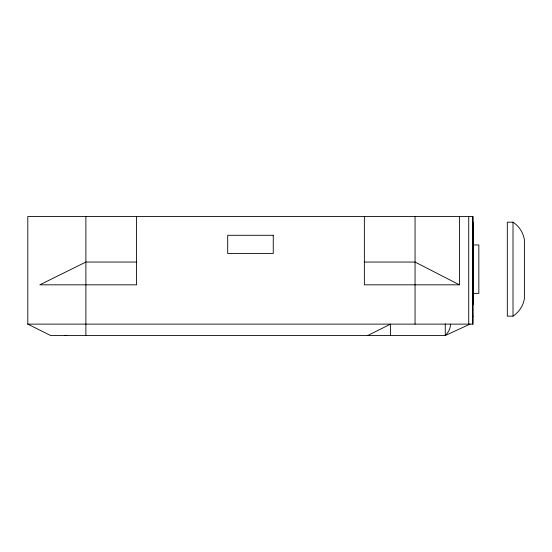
<?xml version="1.0" encoding="UTF-8"?>
<svg xmlns="http://www.w3.org/2000/svg" width="552" height="552" viewBox="0 0 552 552"><rect width="100%" height="100%" fill="white"/><g stroke="black" fill="none" stroke-linecap="round" stroke-linejoin="round"><path stroke-width="0.83" d="M472.457 324.121L472.457 216.487M27.6 324.121L473.147 324.121L473.147 222.18L472.457 222.18M513.008 316.151C519.032 312.225 523.261 305.718 524.4 298.618L524.4 239.713C523.261 232.613 519.032 226.113 513.008 222.18L507.316 222.18L507.316 316.151L513.008 316.151L513.008 222.18M367.791 335.512L390.568 324.121L390.568 335.512M470.083 324.121L445.257 335.512L50.577 335.512L27.8 324.121L27.8 216.487L473.147 216.487L473.147 304.759M473.147 244.964L478.839 244.964L478.839 293.367L473.147 293.367M136.572 262.048L85.884 262.048L39.799 284.825L136.572 284.825L136.572 216.487M364.368 262.048L415.056 262.048L459.43 284.825L459.43 216.487M459.43 284.825L364.368 284.825L364.368 216.487M472.457 316.151L473.147 316.151M64.391 335.512L66.785 335.512M468.724 216.487L468.724 324.121M445.257 323.817L445.257 335.512L445.671 335.119A41.207 20.458 -9.2 0 0 450.363 324.121M415.056 216.487L415.056 324.121M85.884 216.487L85.884 335.512M273.254 235.283L227.693 235.283L227.693 253.506L273.254 253.506L273.254 235.283"/></g></svg>
